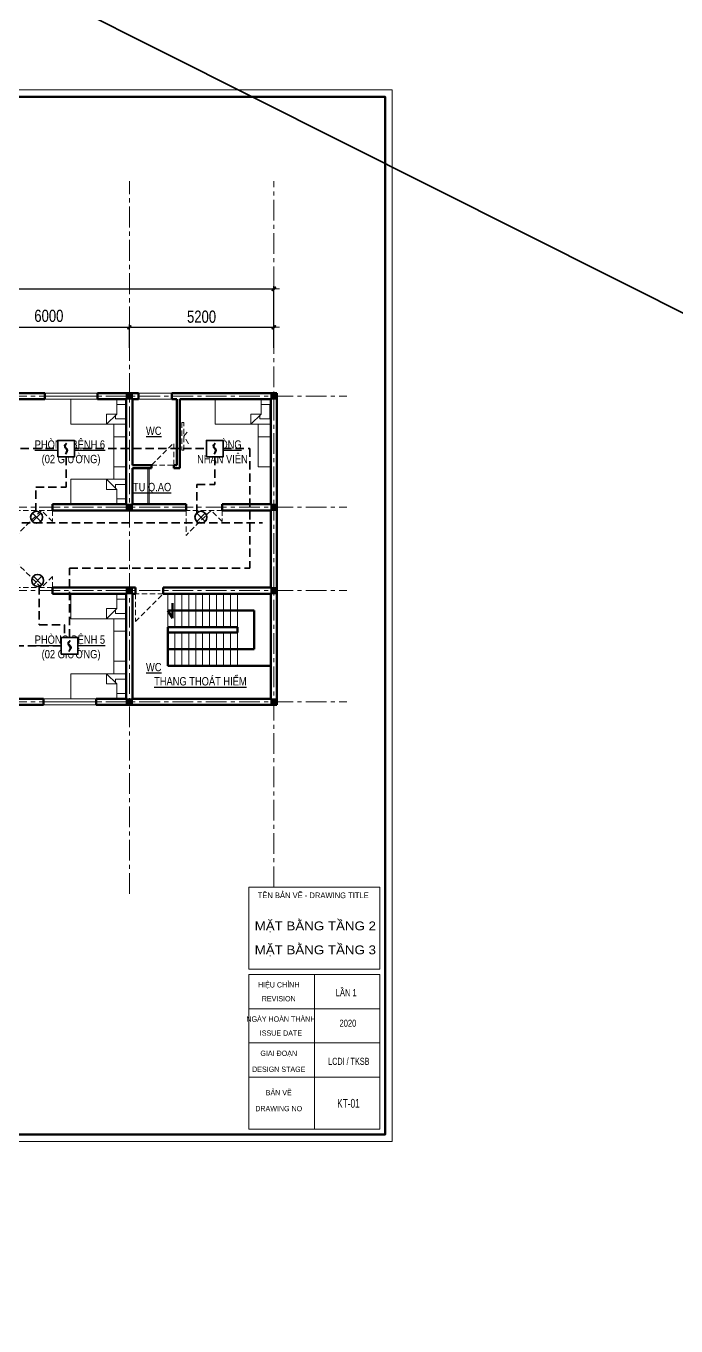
# Model space of a CAD drawing. Header units: millimetres. Extents: x 1109421 to 1726579, y -247837 to 144927.
# Drawn here: x 1172890 to 1196304, y -10419 to 36388 of the extents above; entities that cross this region are included whole.
import ezdxf
from ezdxf.enums import TextEntityAlignment as Align

# ---------------------------------------------------------------- set-up
doc = ezdxf.new("R2010")
doc.units = ezdxf.units.MM
doc.header["$LTSCALE"] = 600
doc.header["$MEASUREMENT"] = 0
doc.set_wipeout_variables(frame=1)
for name, pattern in [('00_Hidden', [2.4, 1.6, -0.8]), ('CENTER', [2, 1.25, -0.25, 0.25, -0.25]), ('DASHED', [0.75, 0.5, -0.25])]:
    doc.linetypes.add(name, pattern=pattern)
doc.layers.get('0').update_dxf_attribs({"lineweight": 0})
doc.layers.get('Defpoints').update_dxf_attribs({"lineweight": 0})
for name, color, linetype, lineweight in [('cat1', 30, 'Continuous', 50), ('cot', 40, 'Continuous', 13), ('dim', 144, 'Continuous', 13), ('Khungten_LCDI', 7, 'Continuous', 25), ('LC Net thay', 7, 'Continuous', 25), ('LC Text1', 3, 'Continuous', 20), ('LC Text2', 7, 'Continuous', 25), ('Noi that', 35, 'Continuous', 9), ('PCCC - BAOCHAY - THIETBI', 6, 'Continuous', 35), ('PCCC - CHUA CHAY - ONG D80', 30, 'Continuous', 35), ('PCCC-BAO CHAY - DAY', 3, 'DASHED', 35), ('PCCC-BAOCHAY-THIETBI', 6, 'Continuous', 35), ('thay1', 63, 'Continuous', 18), ('truc', 76, 'CENTER', 9)]:
    doc.layers.add(name, color=color, linetype=linetype, lineweight=lineweight)
doc.styles.add('HOATBIF', font='hoatbif.shx', dxfattribs={"width": 0.8})
doc.styles.add('Khungten', font='VHAVAN.TTF', dxfattribs={"width": 0.9, "height": 5000})
doc.styles.add('T2', font='VHARIAL.TTF', dxfattribs={"width": 0.8})
doc.styles.add('Title', font='VHBLACK.TTF')
doc.dimstyles.new('1-200', dxfattribs={"dimscale": 200, "dimtxt": 2.5, "dimasz": 0.35, "dimexe": 0.5, "dimexo": 0, "dimgap": 0.8, "dimtad": 1, "dimdec": 0, "dimzin": 0, "dimdsep": 46, "dimtxsty": 'HOATBIF', "dimblk1": 'DOT', "dimblk2": 'DOT', "dimsah": 1, "dimcen": -1, "dimdle": 1, "dimclrd": 256, "dimclre": 256, "dimclrt": 4, "dimadec": 3, "dimazin": 2, "dimtfac": 0.333333, "dimtdec": 0, "dimtix": 1, "dimtmove": 2, "dimatfit": 3, "dimldrblk": 'DOT', "dimfxl": 1, "dimtvp": 0.833333, "dimtolj": 1, "dimtzin": 0, "dimarcsym": 0})

# ---------------------------------------------------------------- blocks, each defined once
blk = doc.blocks.new('DOT')
at = {"layer": 'dim'}
for p, q in [((-3, 0), (3, 0)), ((-1, -1), (1, 1))]:
    blk.add_line(p, q, dxfattribs=at)
blk.add_lwpolyline([(0.5, 1), (-1, -0.5), (-0.5, -1), (1, 0.5)], close=True, dxfattribs=at)
blk = doc.blocks.new('*D416')
at = {"layer": 'Defpoints', "color": 0, "transparency": 16777216}
for p in [(1181814, 26925), (1139414, 26069), (1181814, 24800)]:
    blk.add_point(p, dxfattribs=at)
at = {"layer": 'dim', "lineweight": -2, "transparency": 16777216}
for p, q in [((1139414, 26069), (1139414, 27025)), ((1139484, 26925), (1181744, 26925)), ((1181814, 24800), (1181814, 27025))]:
    blk.add_line(p, q, dxfattribs=at)
at = {"layer": 'dim', "lineweight": -2, "transparency": 16777216, "xscale": 70, "yscale": 70, "zscale": 70, "rotation": 180}
blk.add_blockref('DOT', (1139414, 26925), dxfattribs=at)
at = {"layer": 'dim', "lineweight": -2, "transparency": 16777216, "xscale": 70, "yscale": 70, "zscale": 70}
blk.add_blockref('DOT', (1181814, 26925), dxfattribs=at)
at = {"layer": 'dim', "color": 4, "transparency": 16777216, "insert": (1160614, 27305), "char_height": 440, "attachment_point": 5, "style": 'HOATBIF'}
blk.add_mtext('\\A1;42400', dxfattribs=at)
blk = doc.blocks.new('_Dot')
at = {"color": 0, "linetype": 'ByBlock', "lineweight": -2}
blk.add_line((-0.5, 0), (-1, 0), dxfattribs=at)
at = {"color": 0, "linetype": 'ByBlock', "const_width": 0.5}
blk.add_lwpolyline([(-0.25, 0, 1), (0.25, 0, 1)], format="xyb", close=True, dxfattribs=at)
blk = doc.blocks.new('*D411')
at = {"layer": 'Defpoints', "color": 0, "transparency": 16777216}
for p in [(1176614, 25539), (1170614, 24800), (1176614, 24800)]:
    blk.add_point(p, dxfattribs=at)
at = {"layer": 'dim', "lineweight": -2, "transparency": 16777216}
for p, q in [((1170614, 24800), (1170614, 25639)), ((1170684, 25539), (1176544, 25539)), ((1176614, 24800), (1176614, 25639))]:
    blk.add_line(p, q, dxfattribs=at)
at = {"layer": 'dim', "lineweight": -2, "transparency": 16777216, "xscale": 70, "yscale": 70, "zscale": 70, "rotation": 180}
blk.add_blockref('DOT', (1170614, 25539), dxfattribs=at)
at = {"layer": 'dim', "lineweight": -2, "transparency": 16777216, "xscale": 70, "yscale": 70, "zscale": 70}
blk.add_blockref('DOT', (1176614, 25539), dxfattribs=at)
at = {"layer": 'dim', "color": 4, "transparency": 16777216, "insert": (1173714, 25949), "char_height": 440, "attachment_point": 5, "style": 'HOATBIF'}
blk.add_mtext('\\A1;6000', dxfattribs=at)
blk = doc.blocks.new('*D412')
at = {"layer": 'Defpoints', "color": 0, "transparency": 16777216}
for p in [(1181814, 25539), (1176614, 24800), (1181814, 24800)]:
    blk.add_point(p, dxfattribs=at)
at = {"layer": 'dim', "lineweight": -2, "transparency": 16777216}
for p, q in [((1176614, 24800), (1176614, 25639)), ((1176684, 25539), (1181744, 25539)), ((1181814, 24800), (1181814, 25639))]:
    blk.add_line(p, q, dxfattribs=at)
at = {"layer": 'dim', "lineweight": -2, "transparency": 16777216, "xscale": 70, "yscale": 70, "zscale": 70, "rotation": 180}
blk.add_blockref('DOT', (1176614, 25539), dxfattribs=at)
at = {"layer": 'dim', "lineweight": -2, "transparency": 16777216, "xscale": 70, "yscale": 70, "zscale": 70}
blk.add_blockref('DOT', (1181814, 25539), dxfattribs=at)
at = {"layer": 'dim', "color": 4, "transparency": 16777216, "insert": (1179214, 25919), "char_height": 440, "attachment_point": 5, "style": 'HOATBIF'}
blk.add_mtext('\\A1;5200', dxfattribs=at)
blk = doc.blocks.new('c330x450')
at = {"layer": 'cot', "ltscale": 2}
h = blk.add_hatch(color=256, dxfattribs=at)
h.dxf.hatch_style = 1
h.paths.add_polyline_path([(897343, 22412), (897563, 22412), (897563, 22632), (897343, 22632)])
blk.add_lwpolyline([(897343, 22412), (897563, 22412), (897563, 22632), (897343, 22632)], close=True, dxfattribs=at)
blk = doc.blocks.new('d1300')
at = {"layer": 'Noi that', "linetype": '00_Hidden', "ltscale": 0.2}
for p, q in [((898202, 20687), (899102, 21587)), ((899102, 20687), (899102, 21587)), ((897802, 20687), (897802, 21087)), ((897802, 21087), (898202, 20687)), ((897802, 20687), (899102, 20687))]:
    blk.add_line(p, q, dxfattribs=at)
blk = doc.blocks.new('gg')
at = {"layer": 'Noi that'}
for p, q in [((-535, 710), (-900, 710)), ((-900, 710), (-535, 346)), ((-535, 346), (-535, 710)), ((-708, 29), (-708, 393)), ((-708, 393), (-583, 393)), ((-192, 29), (-708, 29)), ((0, 346), (-535, 346)), ((-192, 345), (-192, 29))]:
    blk.add_line(p, q, dxfattribs=at)
for points in [[(0, 2000), (0, 0), (-900, 0), (-900, 2000)], [(-1350, 450), (-1350, 0), (-900, 0), (-900, 450)]]:
    blk.add_lwpolyline(points, close=True, dxfattribs=at)
blk = doc.blocks.new('lcdi fix')
at = {"layer": 'Defpoints', "lineweight": 0}
blk.add_lwpolyline([(-1200, -14850), (-1200, 14850), (40800, 14850), (40800, -14850)], close=True, dxfattribs=at)
at = {"layer": 'Khungten_LCDI', "color": 5, "lineweight": 25}
blk.add_line((40600, -14650), (40600, 14650), dxfattribs=at)
at = {"layer": 'Khungten_LCDI', "color": 9, "lineweight": 15}
for p, q in [((38600, -10133), (38600, -14500)), ((40450, -11100), (36750, -11100)), ((40450, -12067), (36750, -12067)), ((40450, -13033), (36750, -13033))]:
    blk.add_line(p, q, dxfattribs=at)
at = {"layer": 'Khungten_LCDI', "color": 5, "lineweight": 60}
blk.add_lwpolyline([(0, -14650), (0, 14650), (40600, 14650), (40600, -14650)], close=True, dxfattribs=at)
at = {"layer": 'Khungten_LCDI', "color": 9, "lineweight": 15}
for points in [[(36750, -9983), (40450, -9983), (40450, -7667), (36750, -7667)], [(36750, -14500), (40450, -14500), (40450, -10133), (36750, -10133)]]:
    blk.add_lwpolyline(points, close=True, dxfattribs=at)
at = {"color": 7, "style": 'Khungten'}
blk.add_text('tªn b¶n vÏ - drawing title', height=160, dxfattribs=at).set_placement((38566, -7977), align=Align.CENTER)
at = {"color": 7}
for s, height, style, width, p in [('hiÖu chØnh', 150, 'Khungten', 0.8, (37592, -10499)), ('revision', 150, 'Khungten', 0.8, (37592, -10891)), ('ngµy hoµn thµnh', 150, 'Khungten', 0.8, (37654, -11466)), ('issue date', 150, 'Khungten', 0.8, (37654, -11862)), ('giai ®o¹n', 150, 'Khungten', 0.8, (37592, -12433)), ('lcdi / tksb', 200, 'Title', 0.7, (39571, -12684)), ('design stage', 150, 'Khungten', 0.8, (37592, -12883)), ('b¶n vÏ', 150, 'Khungten', 0.8, (37592, -13544)), ('drawing nO', 150, 'Khungten', 0.8, (37592, -13994))]:
    blk.add_text(s, height=height, dxfattribs=dict(at, style=style, width=width)).set_placement(p, align=Align.CENTER)
at = {"color": 7, "style": 'Khungten', "width": 0.8}
for tag, p in [('REVISION', (39499, -10746)), ('NGAYHT', (39546, -11609))]:
    blk.add_attdef(tag, text='', height=200, dxfattribs=at).set_placement(p, align=Align.CENTER)
at = {"layer": 'LC Text1', "style": 'Title', "width": 1.485915}
for tag, p, p2 in [('TENBANVE1', (36913, -8886), (40339, -8886)), ('TENBANVE2', (36913, -9562), (40339, -9562))]:
    blk.add_attdef(tag, text='', height=250, dxfattribs=at).set_placement(p, p2, align=Align.FIT)
at = {"layer": 'LC Text1', "style": 'Title', "width": 0.7}
blk.add_attdef('SOBANVE', text='', height=250, dxfattribs=at).set_placement((39562, -13896), align=Align.CENTER)
blk = doc.blocks.new('fgfgfgfff')
at = {"layer": 'Noi that', "linetype": '00_Hidden', "ltscale": 0.2}
for p, q in [((898302, 20787), (899102, 21587)), ((899102, 20787), (899102, 21587)), ((898302, 20787), (899102, 20787))]:
    blk.add_line(p, q, dxfattribs=at)
blk = doc.blocks.new('dđfdđ')
at = {"layer": 'Noi that', "linetype": '00_Hidden', "ltscale": 0.2}
for p, q in [((899079, 22200), (899251, 21927)), ((899251, 21927), (899121, 21758))]:
    blk.add_line(p, q, dxfattribs=at)
blk.add_lwpolyline([(899251, 21427), (899321, 21427), (899321, 22427), (899251, 22427)], close=True, dxfattribs=at)
blk = doc.blocks.new('DAU BAO KHOI')
blk.add_wipeout([(-2, 2), (-2, -2), (2, -2), (2, 2)])
at = {"layer": 'PCCC - BAOCHAY - THIETBI'}
blk.add_lwpolyline([(-2, -2), (2, -2), (2, 2), (-2, 2)], close=True, dxfattribs=at)
for points in [[(0.15, 1.3), (-0.36, 0.73), (-0.18, 0.21), (0.16, -0.29), (-0.15, -1.3)], [(0.15, 1.3), (-0.22, 0.49), (0.27, -0.05), (-0.15, -1.3)]]:
    blk.add_spline(points, degree=3, dxfattribs=at)
blk = doc.blocks.new('den bao chay phong')
at = {"layer": 'PCCC - BAOCHAY - THIETBI'}
for p, q in [((1153511, 58869), (1153816, 58564)), ((1153511, 58564), (1153816, 58869))]:
    blk.add_line(p, q, dxfattribs=at)
blk.add_ellipse((1153663, 58716), major_axis=(152, 152), ratio=1, start_param=5.497787, end_param=11.780972, dxfattribs=at)

msp = doc.modelspace()

# ---------------------------------------------------------------- linework, layer by layer
at = {"layer": 'cat1'}
for p, q in [((1173569.1, 23168.2), (1172144, 23168.2)), ((1173569.1, 22948.2), (1172434, 22948.2)), ((1173569.1, 23168.2), (1173569.1, 22948.2)), ((1176504, 23168.2), (1175469, 23168.2)), ((1175469, 23168.2), (1175469, 22948.2)), ((1176504, 22948.2), (1175469, 22948.2)), ((1176724, 23168.2), (1176504, 23168.2)), ((1176504, 19168.2), (1176504, 22948.2)), ((1176944, 23168.2), (1176724, 23168.2)), ((1176724, 22948.2), (1176944, 22948.2)), ((1176724, 22948.2), (1176724, 20578.2)), ((1176944, 23168.2), (1176944, 22948.2)), ((1181924, 23168.2), (1178144, 23168.2)), ((1178144, 23168.2), (1178144, 22948.2)), ((1178144, 22948.2), (1178324, 22948.2)), ((1178324, 20578.2), (1178324, 22948.2)), ((1178434, 20468.2), (1178434, 22948.2)), ((1178434, 22948.2), (1181704, 22948.2)), ((1181704, 19168.2), (1181704, 22948.2)), ((1181924, 11948.2), (1181924, 23168.2)), ((1177414, 20578.2), (1176724, 20578.2)), ((1177414, 20468.2), (1176724, 20468.2)), ((1176724, 20468.2), (1176724, 19168.2)), ((1177414, 20468.2), (1177414, 20578.2)), ((1178324, 20578.2), (1178214, 20578.2)), ((1178214, 20468.2), (1178214, 20578.2)), ((1178434, 20468.2), (1178214, 20468.2)), ((1173844, 19168.2), (1173844, 18948.2)), ((1176504, 19168.2), (1173844, 19168.2)), ((1178654, 18948.2), (1173844, 18948.2)), ((1178654, 19168.2), (1176724, 19168.2)), ((1178654, 19168.2), (1178654, 18948.2)), ((1179954, 19168.2), (1179954, 18948.2)), ((1179954, 19168.2), (1181704, 19168.2)), ((1181704, 18948.2), (1179954, 18948.2)), ((1181704, 16168.2), (1181704, 18948.2)), ((1173844, 15948.2), (1173844, 16168.2)), ((1176834, 16168.2), (1173844, 16168.2)), ((1176504, 15948.2), (1173844, 15948.2)), ((1176504, 12168.2), (1176504, 15948.2)), ((1176724, 12168.2), (1176724, 15948.2)), ((1176834, 15948.2), (1176724, 15948.2)), ((1176834, 15948.2), (1176834, 16168.2)), ((1177834, 15948.2), (1177834, 16168.2)), ((1181704, 16168.2), (1177834, 16168.2)), ((1181704, 15948.2), (1177834, 15948.2)), ((1181704, 12168.2), (1181704, 15948.2)), ((1178164.9, 15072.4), (1178164.9, 15609.5)), ((1178004, 15348.2), (1181104, 15348.2)), ((1178004, 15348.2), (1178164.9, 15072.4)), ((1181104, 13948.2), (1181104, 15348.2)), ((1180504, 14748.2), (1178004, 14748.2)), ((1178004, 14748.2), (1178004, 14548.2)), ((1180504, 14548.2), (1178004, 14548.2)), ((1178004, 14548.2), (1178004, 13348.2)), ((1180504, 14548.2), (1180504, 14748.2)), ((1178004, 13948.2), (1181104, 13948.2)), ((1181704, 13348.2), (1178004, 13348.2)), ((1173519.1, 11948.2), (1172144, 11948.2)), ((1173519.1, 12168.2), (1172434, 12168.2)), ((1173519.1, 12168.2), (1173519.1, 11948.2)), ((1176504, 12168.2), (1175419, 12168.2)), ((1175419, 12168.2), (1175419, 11948.2)), ((1181924, 11948.2), (1175419, 11948.2)), ((1181704, 12168.2), (1176724, 12168.2))]:
    msp.add_line(p, q, dxfattribs=at)
at = {"layer": 'Noi that', "linetype": '00_Hidden', "ltscale": 0.2}
for p, q in [((1176834, 15948.2), (1176834, 14948.2)), ((1176834, 14948.2), (1177834, 15948.2)), ((1177834, 15948.2), (1176834, 15948.2))]:
    msp.add_line(p, q, dxfattribs=at)
at = {"layer": 'Noi that'}
for points in [[(1176504, 21598.2), (1176054, 21598.2), (1176054, 20518.2), (1176504, 20518.2)], [(1181704, 21598.2), (1181254, 21598.2), (1181254, 20518.2), (1181704, 20518.2)], [(1176504, 13518.2), (1176054, 13518.2), (1176054, 14598.2), (1176504, 14598.2)]]:
    msp.add_lwpolyline(points, close=True, dxfattribs=at)
at = {"layer": 'PCCC-BAO CHAY - DAY'}
for p, q in [((1143448.3, 21169.7), (1179387.3, 21169.7)), ((1179987.3, 21169.7), (1180954, 21169.7)), ((1180954, 21169.7), (1180954, 16866.4)), ((1174332.5, 20869.7), (1174332.5, 19780.2)), ((1179687.3, 20869.7), (1179687.3, 19878.5)), ((1173240.7, 18912.7), (1173240.7, 19780.2)), ((1173240.7, 19780.2), (1174332.5, 19780.2)), ((1179044.6, 18856.2), (1179044.6, 19878.5)), ((1179044.6, 19878.5), (1179687.3, 19878.5)), ((1174459.9, 14365.3), (1174459.9, 16866.4)), ((1174459.9, 16866.4), (1180954, 16866.4)), ((1173368.1, 16217.8), (1173368.1, 14830.4)), ((1173368.1, 14830.4), (1174282.5, 14830.4)), ((1174282.5, 14830.4), (1174282.5, 14365.3)), ((1174159.9, 14065.3), (1143301.5, 14065.3))]:
    msp.add_line(p, q, dxfattribs=at)
msp.add_lwpolyline([(1152486.1, 18501.6), (1181413.7, 18501.6)], dxfattribs=at)
at = {"layer": 'thay1'}
for p, q in [((1173569.1, 23058.2), (1175469, 23058.2)), ((1177274, 19168.2), (1177274, 20468.2)), ((1177324, 19168.2), (1177324, 20468.2)), ((1178004, 14748.2), (1178004, 15948.2)), ((1178254, 14748.2), (1178254, 15948.2)), ((1178504, 14748.2), (1178504, 15948.2)), ((1178754, 14748.2), (1178754, 15948.2)), ((1179004, 14748.2), (1179004, 15948.2)), ((1179254, 14748.2), (1179254, 15948.2)), ((1179504, 14748.2), (1179504, 15948.2)), ((1179754, 14748.2), (1179754, 15948.2)), ((1180004, 14748.2), (1180004, 15948.2)), ((1180254, 14748.2), (1180254, 15948.2)), ((1180504, 15948.2), (1180504, 14748.2)), ((1178254, 14548.2), (1178254, 13348.2)), ((1178504, 14548.2), (1178504, 13348.2)), ((1178754, 14548.2), (1178754, 13348.2)), ((1179004, 14548.2), (1179004, 13348.2)), ((1179254, 14548.2), (1179254, 13348.2)), ((1179504, 14548.2), (1179504, 13348.2)), ((1179754, 14548.2), (1179754, 13348.2)), ((1180004, 14548.2), (1180004, 13348.2)), ((1180254, 14548.2), (1180254, 13348.2)), ((1180504, 14548.2), (1180504, 13348.2)), ((1173519.1, 12058.2), (1175419, 12058.2))]:
    msp.add_line(p, q, dxfattribs=at)
for points in [[(1173569.1, 22948.2), (1175469, 22948.2), (1175469, 23168.2), (1173569.1, 23168.2)], [(1178144, 22948.2), (1176944, 22948.2), (1176944, 23168.2), (1178144, 23168.2)], [(1173519.1, 11948.2), (1175419, 11948.2), (1175419, 12168.2), (1173519.1, 12168.2)]]:
    msp.add_lwpolyline(points, close=True, dxfattribs=at)
at = {"layer": 'truc'}
for p, q in [((1176614, 5136.7), (1176614, 30801.4)), ((1181814, 5380.3), (1181814, 30801.4)), ((1134967.9, 23058.2), (1184450, 23058.2)), ((1134967.9, 19058.2), (1184450, 19058.2)), ((1134967.9, 16058.2), (1184450, 16058.2)), ((1134967.9, 12058.2), (1184450, 12058.2))]:
    msp.add_line(p, q, dxfattribs=at)

# ---------------------------------------------------------------- block references
at = {"layer": 'cat1', "xscale": -1}
for name, p in [('c330x450', (2074067.3, 536.4)), ('c330x450', (2074067.3, -3463.6)), ('d1300', (2071646.4, -4518.9)), ('c330x450', (2074067.3, -6463.6))]:
    msp.add_blockref(name, p, dxfattribs=at)
at = {"layer": 'cat1', "rotation": 180}
for name, p in [('c330x450', (2079267.3, 45580.1)), ('dđfdđ', (2077824.9, 43544.5)), ('d1300', (2071646.4, 39635.4)), ('d1300', (2077756.4, 39635.4)), ('c330x450', (2079267.3, 41580.1)), ('c330x450', (2079267.3, 38580.1)), ('c330x450', (2074067.3, 34580.1)), ('c330x450', (2079267.3, 34580.1))]:
    msp.add_blockref(name, p, dxfattribs=at)
at = {"layer": 'cat1'}
for name, p in [('fgfgfgfff', (279111.7, -208.9)), ('den bao chay phong', (19607.7, -40017)), ('den bao chay phong', (25529.1, -40017)), ('den bao chay phong', (19647.3, -42291.2))]:
    msp.add_blockref(name, p, dxfattribs=at)
at = {"layer": 'LC Net thay'}
ref = msp.add_blockref('lcdi fix', (1134064.7, 15156.1), dxfattribs=dict(at, xscale=1.275, yscale=1.275, zscale=1.275))
ref.add_attrib('TENBANVE2', 'mÆt b»ng tÇng 3', dxfattribs={"layer": 'LC Text1', "height": 318.75, "style": 'Title', "width": 0.939407}).set_placement((1181128.3, 2964), (1185497.1, 2964), align=Align.FIT)
ref.add_attrib('NGAYHT', '2020', dxfattribs={"layer": 'LC Text1', "height": 255, "style": 'Khungten', "width": 0.8}).set_placement((1184485.9, 354.2), align=Align.CENTER)
ref.add_attrib('REVISION', 'lÇn 1', dxfattribs={"layer": 'LC Text1', "height": 255, "style": 'Khungten', "width": 0.8}).set_placement((1184425.6, 1454.6), align=Align.CENTER)
ref.add_attrib('SOBANVE', 'KT-01', dxfattribs={"layer": 'LC Text1', "height": 318.75, "style": 'Title', "width": 0.7}).set_placement((1184506.2, -2561.5), align=Align.CENTER)
ref.add_attrib('TENBANVE1', 'mÆt b»ng tÇng 2', dxfattribs={"layer": 'LC Text1', "height": 318.75, "style": 'Title', "width": 0.939407}).set_placement((1181128.3, 3826.8), (1185497.1, 3826.8), align=Align.FIT)
at = {"layer": 'Noi that', "rotation": 90.00000000000001}
for p in [(1176504, 22948.2), (1181704, 22948.2), (1176504, 15948.2)]:
    msp.add_blockref('gg', p, dxfattribs=at)
at = {"layer": 'Noi that', "xscale": -1, "rotation": 90}
for p in [(1176504, 19168.2), (1176504, 12168.2)]:
    msp.add_blockref('gg', p, dxfattribs=at)

# ---------------------------------------------------------------- texts
at = {"layer": 'LC Text2', "style": 'T2', "width": 0.8}
for s, p in [('%%Uphßng bÖnh 6', (1173205.1, 21169.7)), ('%%Uwc', (1177213.1, 21663)), ('%%Uphßng', (1179427.8, 21169.7)), ('(02 gi\xadêng)', (1173454, 20646.4)), ('nh©n viªn', (1179053, 20646.4)), ('%%UTU Q.AO', (1176744.4, 19638.6)), ('%%Uphßng bÖnh 5', (1173205.1, 14144.3)), ('(02 gi\xadêng)', (1173454, 13621)), ('%%Uwc', (1177213.1, 13153.5)), ('%%Uthang tho¸t hiÓm', (1177505.2, 12644.1))]:
    msp.add_text(s, height=300, dxfattribs=at).set_placement(p)

# ---------------------------------------------------------------- dimensions: what is measured, and where the dimension line sits
at = {"layer": 'dim'}
for base, p1, picture, middle in [((1181814, 26925.4), (1139414, 26068.7), '*D416', (1160614, 27305.4)), ((1181814, 25539.3), (1176614, 24799.7), '*D412', (1179214, 25919.3))]:
    dim = msp.add_linear_dim(base=base, p1=p1, p2=(1181814, 24799.7), dimstyle='1-200', override={"dimtxt": 2.2}, dxfattribs=at)
    dim.commit()
    dim.dimension.update_dxf_attribs({"geometry": picture, "text_midpoint": middle})
dim = msp.add_linear_dim(base=(1176614, 25539.3), p1=(1170614, 24799.7), p2=(1176614, 24799.7), dimstyle='1-200', override={"dimtxt": 2.2}, dxfattribs=at)
dim.commit()
dim.dimension.update_dxf_attribs({"geometry": '*D411', "text_midpoint": (1173714, 25949.3), "dimtype": 160})

# ---------------------------------------------------------------- next in the draw order: block references
at = {"layer": 'PCCC-BAOCHAY-THIETBI', "xscale": 150, "yscale": 150, "zscale": 150}
for p in [(1174332.5, 21169.7), (1179687.3, 21169.7), (1174459.9, 14065.3)]:
    msp.add_blockref('DAU BAO KHOI', p, dxfattribs=at)

# ---------------------------------------------------------------- next in the draw order: linework, layer by layer
at = {"layer": 'PCCC - CHUA CHAY - ONG D80'}
msp.add_lwpolyline([(1409337.3, -80686.3), (1115785.6, 66576.1)], dxfattribs=at)

doc.saveas('drawing.dxf')
